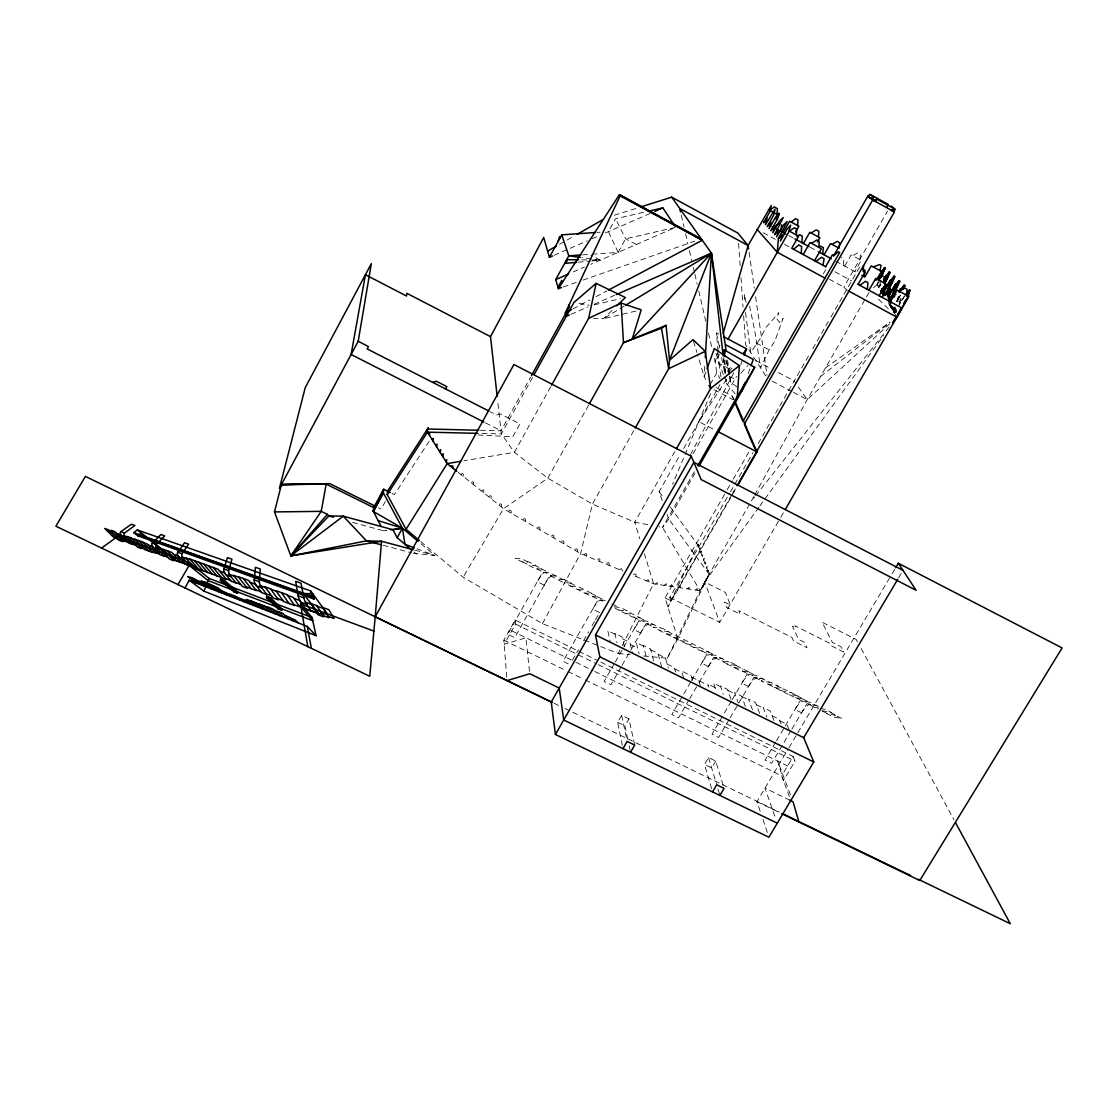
<?xml version="1.0" encoding="UTF-8"?>
<svg xmlns="http://www.w3.org/2000/svg" width="1118" height="1118" viewBox="0 0 1118 1118"><rect width="100%" height="100%" fill="white"/><g stroke="black" fill="none" stroke-linecap="round" stroke-linejoin="round"><path stroke-width="0.75" stroke-dasharray="5 3.75" d="M704.773 366.173L704.158 376.612L707.414 382.538M859.966 259.669L860.567 254.177L857.939 252.738L852.713 255.715M843.126 265.19L844.034 258.971L841.169 257.406M649.334 582.045L648.174 579.683L646.246 580.759M900.423 298.506L898.732 305.186L901.192 299.205L900.423 298.506L897.53 301.972M577.503 551.747L577.349 549.385L576.259 548.756L574.177 549.804M718.441 350.186L715.129 361.883L716.806 372.853L720.034 378.722M718.916 348.509L719.866 345.169M525.642 521.519L525.516 519.185L524.44 518.556L522.413 519.632M873.521 287.731L877.085 284.643L878.552 281.638L877.085 284.643L879.014 286.474L880.844 280.269L877.337 284.88L879.111 287.815M563.947 543.837L563.849 541.419L562.731 540.763L560.621 541.909M636.044 576.539L635.988 574.345L634.926 573.897L632.858 575.225L653.597 583.806L700.106 590.751L709.525 573.827L708.281 575.994M896.72 301.259L899.263 293.671M473.501 484.625L473.641 482.305L472.858 481.676L471.139 482.752M511.178 513.092L511.136 510.8L510.074 510.185L508.117 511.303M586.712 556.079L586.67 553.969L585.636 553.536L583.68 554.835M501.269 506.817L501.437 504.386L500.598 503.715L498.796 504.847M463.118 476.338L463.285 474.046L462.517 473.431L460.84 474.521M539.854 529.806L539.84 527.43L538.722 526.788L536.71 527.976M748.194 373.566L750.457 367.277M705.863 371.931L704.158 376.612L697.394 354.085M693.132 453.642L736.538 376.277M740.647 364.971L743.582 356.908M491.026 498.628L491.221 496.238L490.397 495.581L488.636 496.727M483.731 492.8L483.954 490.439L483.144 489.782L481.411 490.956M657.538 584.393L657.118 582.534L655.483 584.099M710.601 393.606L672.603 484.234M879.014 286.474L880.201 283.623M697.506 590.36L697.185 588.557L695.62 590.08M553.815 537.94L553.913 535.634L552.823 535.005L550.922 536.249M672.072 586.573L671.708 584.644L670.045 586.265M680.499 587.816L680.149 585.916L678.5 587.523M688.981 589.088L689.317 587.285L687.011 588.795M609.086 565.359L609.212 563.025L608.08 562.55L606.012 564.087M708.211 571.871L708.602 570.208L707.862 570.935M706.8 568.168L707.177 566.519L706.436 567.245M702.342 556.568L702.747 554.849L701.978 555.618M896.86 301.315L900.172 293.95M745.524 312.509L750.695 352.547L760.813 337.692L765.481 328.021L778.897 312.649L776.717 318.686L779.539 322.431L783.131 318.337L774.844 341.172L769.156 349.836L760.589 367.892L754.678 330.411L749.549 306.08M700.972 553.005L701.447 551.146L700.609 552.054M703.767 560.272L704.256 558.343L703.39 559.293M698.233 545.85L698.68 544.117L697.898 544.969M699.644 549.511L700.12 547.68L699.281 548.589M666.048 585.664L666.482 583.68L664.008 585.371M670.311 507.097L697.87 544.899L667.879 606.892L736.231 488.035M643.577 655.959L667.236 658.278L700.106 590.751L662.513 527.458L659.243 526.83M667.236 658.278L677.815 638.867L709.175 574.372L697.87 544.899M705.262 564.171L705.779 562.214L704.899 563.22M599.709 561.474L599.933 559.182L598.815 558.707L596.858 560.286M420.661 541.545L463.145 577.195L542.412 623.634L618.226 653.471L621.37 647.28M622.153 645.729L653.597 583.806L644.415 553.829M896.999 301.245L900.158 295.068M877.085 284.643L878.594 281.736L877.085 284.643L878.888 287.606M690.589 454.537L734.344 371.805M900.214 295.278L896.999 301.287L900.437 295.487M385.305 501.535L381.196 509.067L378.583 507.768M542.412 623.634L580.619 553.564L592.4 504.078L634.381 429.55M643.479 212.35L615.529 218.765L608.43 231.622L618.156 252.388L591.184 254.261M480.502 430.276L501.004 430.779L530.589 377.185M532.545 377.423L501.353 433.91L477.302 433.337M753.825 496.56L751.338 501.102L754.566 497.007M754.664 495.036L807.196 399.643L869.958 290.834M618.156 252.388L625.661 238.819L675.719 227.303L590.737 264.323M550.685 386.814L514.392 452.301L463.998 460.784M588.627 405.121L547.834 478.183L503.547 508.648L463.145 577.195M506.747 677.159L503.841 640.195L515.174 620.043L597.948 660.682M515.174 620.043L515.552 624.082L504.162 644.331L525.879 637.763L529.75 673.735M719.391 354.378L715.129 361.883L714.346 358.487M710.209 384.466L716.806 372.853M674.839 451.56L634.717 522.19L639.817 538.848M662.247 500.612L659.089 491.682L680.261 454.453M683.643 448.5L719.964 384.62M727.413 371.525L732.332 364.929M572.472 660.193L578.439 649.712M583.554 640.726L588.669 631.74M592.079 625.745L594.636 621.259M595.489 619.763L599.765 612.273M694.32 471.712L662.513 527.458L668.788 519.073L696.332 470.804M823.281 273.966L826.705 267.985M704.438 582.995L702.132 587.09M706.031 580.13L704.997 581.933M707.708 577.112L706.632 578.984M701.545 588.208L700.483 590.066M614.369 663.533L604.125 681.421L610.945 684.747L621.189 666.887M615.235 662.052L622.922 648.636M623.774 647.14L639.147 620.322L647.029 621.189L660.417 628.009M844.733 266.07L851.161 254.862L861.251 260.368L854.809 271.562M622.041 665.392L645.966 623.718L653.932 624.627M677.815 638.867L665.084 597.892L726.323 491.277M727.175 489.768L732.36 480.768M733.212 479.259L749.605 450.736M846.536 289.869L843.866 287.102L887.538 211.078M731.801 494.771L670.856 600.771L669.78 597.403L729.565 493.373M730.431 491.864L752.959 452.678M758.158 443.636L778.953 407.455M779.819 405.946L809.278 354.685M812.744 348.662L830.073 318.504M830.94 316.995L861.251 264.281M732.667 493.262L736.161 487.21M622.321 745.343L617.611 722.312L621.65 715.324L628.959 718.874L634.689 745.077M749.605 504.092L704.661 581.989L719.74 622.391L779.945 518.654M702.537 586.349L703.418 584.84M703.697 584.267L704.578 582.757M705.36 581.262L706.157 579.893M707.009 578.285L707.834 576.874M700.874 589.354L701.685 587.97M627.715 739.068L624.92 725.861L628.959 718.874M880.998 284L879.377 286.823L881.096 284.084M904.029 296.536L898.914 305.354L906.055 293.908M780.825 517.159L784.319 511.136M690.686 682.078L671.82 714.528L678.542 717.812L688.828 700.134M691.539 680.596L706.967 654.044L715.744 655.372L728.88 662.08M689.694 698.652L698.261 683.923M699.113 682.441L713.689 657.398L722.563 658.768M731.354 701.112L711.998 734.177L718.65 737.433L729.215 719.419M732.234 699.602L747.201 674.056L756.509 675.649L769.505 682.287M730.096 717.91L738.02 704.396M738.9 702.901L753.867 677.368L763.259 679.017M711.579 788.665L704.522 764.516L708.574 757.599L715.744 761.092L724.087 788.358M715.744 761.092L711.691 767.996L704.522 764.516M775.626 742.226L765.033 760.114L771.616 763.342L791.041 730.571M776.507 740.731L784.445 727.315M785.325 725.82L800.32 700.469L810.312 702.425L819.131 706.967M791.921 729.076L806.916 703.753L816.992 705.751M760.212 811.375L756.942 801.676L788.064 749.2M788.959 747.69L796.952 734.205M797.847 732.695L891.214 575.267M892.108 573.758L894.763 569.258M898.592 577.88L901.248 573.394M789.406 796.519L781.678 775.864L793.165 756.537L599.5 661.451M793.165 756.537L794.996 761.162L783.452 780.602L777.779 761.106L791.209 796.855M429.144 441.303L394.388 494.561L391.621 493.192M726.504 379.435L698.89 421.696L715.702 430.444M758.842 507.334L704.661 581.989L725.372 592.428L730.403 605.104L724.436 602.113L726.476 607.326L740.172 614.201L738.76 610.721L791.879 637.428L793.528 641.019L807.028 647.797L804.457 642.333L798.587 639.384L792.424 626.206L795.96 627.981L794.884 625.703L829.444 643.13L830.618 645.463L843.685 652.032L840.918 646.707L832.365 642.389L822.093 622.223L856.304 639.552L857.925 642.543M759.877 505.923L883.597 335.498M728.908 372.084L734.079 365.237M755.642 495.651L889.341 326.736M740.968 373.23L747.69 365.684M619.4 569.635L621.356 568.559L622.53 570.935L580.619 553.564L503.547 508.648L457.961 472.215M611.993 310.469L603.454 318.714L593.588 318.42M793.473 392.376L807.196 399.643L890.473 323.088M820.556 376.459L890.068 322.487M825.447 367.976L889.886 322.18M624.151 306.136L603.454 318.714L637.889 310.608M559.489 244.367L574.317 235.912M572.989 308.889L589.913 299.904M596.076 296.633L606.85 290.918M554.137 255.281L587.313 240.831M592.051 238.763L599.5 235.521M605.453 232.921L650.075 213.482M573.241 271.953L584.379 267.104M570.893 314.34L587.9 306.933M594.161 304.208L614.774 295.236M563.276 286.935L576.413 282.351M582.995 280.073L694.739 241.167M614.285 215.243L637.26 208.018M594.273 304.823L620.49 298.674M352.603 522.399L383.39 530.743L386.856 530.281M383.39 530.743L386.576 530.407M578.216 262.185L590.094 261.095M591.799 260.941L600.282 260.173L590.849 255.1M582.604 254.862L589.507 254.387M596.9 232.418L600.198 232.195M581.821 259.865L590.22 260.005M591.897 260.033L600.282 260.173L582.059 257.657M556.205 575.994L549.539 575.77L514.671 637.665L507.726 634.269L542.565 572.304L549.148 572.486L562.885 579.487M478.127 434.958L512.799 436.775L519.912 423.918L500.543 414.023L496.56 414.96L490.369 411.801M570.585 586.139L577.964 586.531L591.995 593.518L584.434 593.015L564.045 582.702M577.517 589.577L584.98 590.024M413.227 553.256L434.93 555.52L419.334 542.412M605.313 600.436L597.99 599.863L563.039 661.325L569.914 664.679M614.229 606.92L620.364 607.465L627.338 610.931L618.617 610.121L632.313 616.926L640.097 617.737L626.22 610.833M625.465 613.53L633.165 614.285M618.226 653.471L630.063 654.631M666.384 633.878L674.629 634.912M673.176 637.246L681.505 638.336M679.954 640.614L688.367 641.76M686.718 643.982L695.228 645.17M693.481 647.336L702.076 648.58M733.827 667.404L742.953 668.913M579.054 303.397L589.298 305.27M774.159 687.36L784.375 689.247L797.833 695.941L787.421 693.957L768.038 684.146M780.797 690.658L791.111 692.587M647.797 524.663L634.717 522.19L592.4 504.078L547.834 478.183L514.392 452.301L501.353 433.91L497.566 399.964M818.809 708.099L814.03 707.135L817.985 709.091M820.402 708.421L825.168 709.371L831.848 712.697L820.612 710.405M383.167 545.291L411.564 552.809M414.918 550.168L434.93 555.52L414.429 547.862M554.053 703.222L558.721 705.486M564.967 708.491L779.288 812.087M617.611 722.312L624.92 725.861M756.942 801.676L780.434 813.052M789.923 800.222L764.991 788.106L775.612 818.39M511.751 630.845L574.386 661.507M575.952 662.275L593.155 670.702M594.72 671.471L791.139 767.647M503.841 640.195L566.477 670.786M568.042 671.541L583.694 679.185M585.259 679.954L781.678 775.864M515.552 624.082L596.732 663.91M598.298 664.679L794.996 761.162M674.741 668.871L681.98 672.449M691.553 677.117L708.309 685.404M779.805 720.803L786.89 724.296L789.448 730.655M599.583 612.58L592.694 609.17A15.931 3.41 -63.8 0 1 600.534 600.059L605.285 602.42M643.521 646.204L636.296 642.64L639.105 653.918M650.732 649.81L657.943 653.373L661.87 667.698M658.209 654.379L665.42 657.943L668.368 668.396M741.779 696.486L748.864 699.98M615.11 634.325L607.815 630.72L610.316 642.263M720.733 686.759L713.605 683.238L716.596 692.21M727.888 690.365L735.001 693.887M756.411 704.773L763.482 708.267M622.6 638.853L629.881 642.459L632.481 653.191M630.37 644.485L637.651 648.091M715.073 687.626L707.89 684.076L708.868 687.095M772.105 715.744L779.19 719.251L781.063 723.975M667.125 664.022L674.378 667.614L675.649 671.988M527.906 561.921L520.806 558.385L515.132 558.413L522.148 561.893L528.87 561.921L535.969 565.456L528.618 565.373L535.592 568.838L542.076 568.964L535.005 565.442M570.292 583.009L577.307 586.503M591.338 593.476L598.326 596.956L591.743 596.481L584.84 593.043M611.895 603.874L618.855 607.34M667.739 631.488L708.91 651.976L700.217 650.69L659.592 630.496L668.941 631.642L662.038 628.204L653.191 627.156L660.011 630.538M736.161 665.531L749.731 672.281L740.521 670.73L727.119 664.078L737.503 665.755L730.683 662.359L720.872 660.808L727.58 664.148M776.758 685.725L783.48 689.079M796.924 695.759L803.618 699.099L794.605 697.352L787.966 694.054M830.339 712.39L836.991 715.702L826.663 713.563L833.217 716.834L842.147 718.692L835.509 715.394M541.545 568.964L548.603 572.472M597.739 596.914L604.712 600.38M639.454 617.667L646.372 621.119M708.197 651.864L715.017 655.26M748.976 672.156L755.74 675.524M802.808 698.946L809.488 702.272M522.553 561.893L529.555 565.387M536.724 568.866L543.711 572.332M550.363 575.798L557.337 579.264M592.358 596.523L599.262 599.961M633.668 617.066L640.516 620.476M646.973 623.83L653.792 627.226M701.741 650.914L708.491 654.282M714.807 657.566L721.529 660.906M742.114 670.996L748.822 674.336M755.041 677.578L761.721 680.89M795.443 697.52L802.067 700.804M808.188 704.005L814.784 707.289M614.872 608.108L618.995 610.149M822.359 711.146L827.627 713.759M665.084 597.892L670.856 600.771M669.78 597.403L719.74 622.391M485.547 422.911L501.004 430.779M716.051 387.541L732.122 395.982L734.652 400.524M714.025 389.693L733.184 399.755M729.425 376.375L735.365 379.505M772.133 381.098L791.949 391.579M718.063 353.134L718.86 363.266L729.048 368.633M717.938 351.443L716.47 332.885L718.846 334.142M755.908 360.625L769.38 367.766M778.324 372.504L794.199 380.917L795.681 383.055M756.215 342.96L769.156 349.836M636.268 244.493L625.661 238.819L615.529 218.765M763.231 232.754L775.431 239.392M784.584 244.381L789.154 246.868M834.894 271.758L851.664 280.884M829.36 279.221L843.866 287.102M788.847 235.591L793.403 238.078M810.131 247.204L818.11 251.55M835.663 261.123L857.24 272.89M729.635 377.018L730.683 382.104L736.944 386.968M413.995 551.957L416.567 554.137M878.524 299.219L889.537 310.007M735.113 393.774L726.323 383.348L725.233 380.19M709.175 574.372L668.788 519.073L667.139 514.406M659.089 491.682L664.19 498.684M798.42 387.01L807.196 399.643M765.816 375.983L745.664 344.749L743.624 315.542M889.676 305.354L895.979 315.709M888.88 303.97L894.218 312.788M888.377 302.559L894.33 312.802L889.383 304.18M861.167 648.524L953.975 819.787M890.501 305.34L894.484 312.747M889.816 303.97L894.526 312.788M890.669 304.823L894.554 312.551M890.836 304.976L894.624 312.621M891.968 306.108L894.777 312.439M892.136 306.262L894.847 312.509M732.122 395.982L733.478 399.168M773.935 720.467L770.288 711.076L763.231 707.582L766.878 717.127M892.681 306.332L895.085 312.537L893.422 308.009M759.653 713.41L755.558 702.481L748.487 698.988L752.498 709.874M745.385 706.464L741.625 696.067L734.526 692.559L738.201 702.929M731.004 699.337L727.566 689.415L720.453 685.907L723.29 694.264M715.995 353.316L724.688 378.611M762.937 819.452L767.828 833.986M698.764 680.68L700.72 686.871M692.517 680.247L691.106 675.691L681.547 670.968L683.797 678.514M693.523 341.214L696.919 352.477M708.574 757.599L716.694 784.78M717.966 788.987L719.894 795.443M894.079 307.646L895.476 312.425M894.232 307.799L895.56 312.495M653.695 660.906L650.508 648.971L643.311 645.407L646.372 657.286M624.389 646.497L622.153 636.953L614.886 633.347L617.01 642.766M681.281 215.187L683.992 226.968M685.544 233.704L687.877 243.808M689.443 250.544L691.762 260.648M693.328 267.384L694.488 272.429M694.879 274.12L697.213 284.224M698.764 290.959L705.751 321.257M708.491 333.094L711.607 346.636M629.127 745.664L630.524 752.274M746.027 302.237L744.308 294.09L744.867 302.461M726.63 361.198L730.683 382.104M621.65 715.324L627.17 741.43M726.127 360.08L729.271 375.327M716.47 332.885L719.531 347.698M721.571 357.564L724.967 374.027L723.793 358.585M894.777 306.947L895.839 312.062M894.973 307.115L895.923 312.16M718.86 363.266L720.886 376.64M727.538 360.038L730.389 379.016M749.074 252.319L754.329 288.178M755.572 296.717L767.06 375.257M723.388 357.648L725.344 374.782M725.54 376.5L726.323 383.348L726.113 379.994M738.593 243.375L740.158 265.707M740.996 277.739L743.023 306.947M724.855 359.898L725.694 373.3M896.51 309.183L896.65 312.397M564.241 579.543L556.834 579.236L563.779 582.688L571.298 583.051L564.241 579.543M771.406 682.623L761.023 680.764L767.675 684.076L778.17 685.991L771.406 682.623M544.256 585.147L537.297 581.695A16.029 2.991 -63.6 0 1 544.857 572.374L551.845 575.854A16.015 3.033 -63.6 0 0 544.256 585.147M640.67 632.956L633.836 629.574A15.862 3.731 -63.9 0 1 641.872 620.63L648.733 624.04A15.862 3.787 -63.9 0 0 640.67 632.956M708.365 666.538L701.643 663.212A15.75 4.234 -64.1 0 1 710.014 654.505L716.764 657.873A15.75 4.29 -64.2 0 0 708.365 666.538M748.543 686.466L741.863 683.154A15.694 4.542 -64.3 0 1 750.43 674.615L757.124 677.941A15.68 4.584 -64.3 0 0 748.543 686.466M801.578 712.767L794.982 709.497A15.596 4.933 -64.5 0 1 803.786 701.154L810.41 704.438A15.596 4.975 -64.5 0 0 801.578 712.767"/><path stroke-width="1.5" d="M796.449 235.101L796.533 228.911L794.479 227.792L789.252 231.174L727.902 339.355M266.559 597.711L266.587 596.243L270.64 597.767L281.68 608.779L281.764 610.26L277.907 608.779L266.559 597.711L270.64 599.248L281.764 610.26M863.543 265.539L863.25 271.576L864.927 272.485L858.065 284.391M818.488 236.988L818.781 231.3L816.154 229.861L811.179 232.991M801.285 253.493L801.648 246.505L798.755 244.926L793.57 249.3M797.651 225.598L797.972 219.911L795.611 218.611L791.153 222.035M705.29 357.481L711.425 253.129L671.708 197.159L640.53 206.984M801.927 242.732L802.319 236.191L799.649 234.724L797.008 236.667M260.578 585.748A34.756 11.096 27.4 0 1 259.32 581.751L260.242 569.02L255.393 567.329L254.163 580.983A35.944 11.487 27.3 0 0 255.798 584.84L256.301 585.594M697.772 465.675L737.321 396.373L739.403 365.614L714.36 348.564L706.995 368.814M867.386 289.464L867.903 282.602L865.486 281.289L859.868 285.369M781.161 229.707L781.552 224.844M419.334 540.441L406.058 529.289L387.247 494.617L387.527 491.151L428.32 427.705L427.523 429.578M824.958 278.144L777.29 252.263L778.366 238.819L787.156 221.56L783.383 225.109L776.675 236.96L778.394 230.126L774.578 234.682L783.229 217.577L779.442 221.029L772.804 232.754L774.55 226.046L770.917 230.699L777.513 219.03L779.344 213.636L778.799 213.091L775.626 217.102L769.072 228.687L770.833 222.091L767.2 226.647L773.726 215.117L775.012 209.248L765.439 224.732L767.074 218.08L763.636 222.762L770.078 211.358L771.28 205.474L748.082 245.499L723.178 333.471M776.954 214.279L777.429 208.661L774.159 206.872L769.855 210.394M906.53 295.194L907.047 289.31L904.28 287.801L899.445 291.323M381.14 526.41L373.314 511.317L373.678 507.586L383.67 489.237L390.238 492.493M839.241 246.882L839.674 242.746L837.116 241.348L832.141 244.451M822.694 254.052L823.421 247.707L820.458 246.086M888.782 301.105L889.69 294.481L887.049 293.042L881.417 297.095M823.058 265.343L824.078 258.719L821.45 257.294L816.014 261.514M884.31 283.064L885.218 277.376L882.493 275.894L877.7 279.458M358.193 341.269L371.344 263.596L305.242 387.625L279.416 488.37L358.193 341.269L368.451 346.58L367.179 348.942L488.859 411.033M237.575 593.267L237.827 591.995L224.383 580.41L220.735 579.04L220.33 580.284L234.081 591.925L237.575 593.267L224.005 581.667L220.33 580.284M863.893 276.523L865.164 270.5L862.509 269.061M551.523 385.291L588.655 318.281L596.104 283.371L625.409 297.528L616.87 305.759M234.081 591.925L234.361 590.667L220.735 579.04M879.88 270.556L881.082 265.413L879.587 264.589L873.228 266.923M373.314 511.317L383.67 489.237L383.362 492.856L373.314 511.317L374.642 505.825L329.768 483.619L281.457 484.583L274.497 511.918L290.82 555.884L381.559 541.28L413.255 549.735M452.79 468.093L452.818 465.899L450.414 466.192M230.643 576.161A25.365 8.147 27 0 1 229.511 574.386A26.58 8.525 27 0 1 228.631 570.641L231.971 559.196L227.429 557.63L223.67 569.914M888.95 293.866L890.319 289.087L891.074 289.8L889.131 294.048M894.33 296.913L895.28 293.713L895.965 294.355M224.005 581.667L224.383 580.41M883.695 290.904L885.568 284.657L886.155 285.216L883.695 290.904L885.246 294.006M878.636 279.64L881.222 271.297L871.271 265.86L864.843 277.04L861.782 275.363M557.798 242.033L559.629 236.695L560.034 237.938M897.628 286.222L891.27 298.115L895.798 284.559L899.124 280.618L899.752 281.191L891.27 298.115L899.124 280.618M899.766 292.147L900.787 289.115L904.141 285.118L904.909 285.803L903.19 289.534M892.709 281.75L886.364 293.447L890.92 280.129L894.079 276.104L894.777 276.733L886.364 293.447L894.079 276.104M878.776 279.766L881.585 271.632L884.548 267.593L885.19 268.152L880.872 277.39M883.961 282.435L886.253 275.88L889.341 271.87L889.956 272.429L884.757 283.161M698.918 466.276L741.961 390.853L744.798 382.999M751.03 365.698L753.294 359.409L725.652 344.749M744.169 355.286L746.503 348.83L723.905 336.825M898.718 312.537L896.888 317.191L892.793 322.822M307.813 646.651L300.476 603.944L312.062 617.513L316.073 635.709L203.951 591.156L209.08 578.411L190.423 563.248L117.767 536.388L101.556 548.044M429.41 435.237L429.745 432.736L428.585 433.924M879.796 278.438L884.548 267.593M446.361 462.279L446.711 459.694L445.509 460.923M884.464 282.77L889.341 271.87M902.156 289.534L904.141 285.118M436.607 446.725L436.97 444.223L435.81 445.439M432.959 440.911L433.337 438.438L432.191 439.667M901.108 308.121L896.888 317.191L892.569 322.641M906.74 296.004L909.549 289.953L908.403 296.032L896.888 317.191L894.316 319.552M569.341 315.01L566.253 316.366L565.289 312.984L620.113 195.888L619.428 194.658L558.343 288.654L555.744 279.57L568.796 255.826L561.739 234.85L595.251 232.53M901.248 308.247L896.888 317.191L848.059 290.694M880.034 278.648L885.19 268.152M442.784 456.577L443.245 453.754L441.945 455.236M884.687 282.98L889.956 272.429M891.27 298.115L899.752 281.191M440.24 452.51L440.716 449.729L439.43 451.211M886.364 293.447L894.777 276.733M903.33 288.891L904.909 285.803M903.931 303.244L905.524 300.183M185.057 587.97L189.152 580.2L307.296 626.415L316.073 635.709M744.071 353.428L746.503 348.83L743.652 353.204M741.961 390.853L754.664 367.305L724.226 349.85L724.646 356.558M445.551 388.938L446.823 386.604L436.341 381.252L432.722 382.384M497.189 396.541L490.509 336.644L543.725 237.463L549.399 257.35L552.558 255.98M549.399 257.35L561.739 234.85M411.41 549.776L397.197 537.758L402.424 528.213L383.362 492.856L373.426 511.541L402.424 528.213L418.034 541.322M567.064 260.704L566.015 262.604L566.714 259.628L578.467 259.809M557.952 287.284L561.711 280.45L562.326 282.505M531.413 375.676L569.537 306.598L569.048 304.948M534.222 374.376L573.939 302.447L596.104 283.371M589.479 403.598L623.467 342.709L621.147 303.09L588.655 318.281M635.248 428.026L668.662 368.702L669.514 360.234L666.076 325.352L623.467 342.709L661.451 328.231L666.076 325.352M776.13 219.394L778.533 215.145L768.359 209.569M783.243 232.544L789.657 221.224L798.867 226.255L795.653 231.901M676.544 448.556L710.671 388.463L739.403 365.614M803.423 243.542L809.837 232.264L819.843 237.729L817.44 241.963M803.185 254.527L810.019 242.522L821.381 248.713L814.547 260.704M551.23 702.034L691.259 456.2L513.917 364.51L375.201 616.773L369.751 676.264L55.9 526.215L85.373 476.408L551.23 702.034L555.436 734.484L768.918 837.228L813.778 761.959L803.688 737.684L595.489 634.94L693.873 462.377L903.023 570.404M824.078 254.806L830.506 243.556L839.087 248.252M555.436 734.484L599.835 656.811L595.489 634.94M825.587 266.713L832.435 254.75L833.958 255.575L838.304 251.746L839.646 252.472L742.911 421.5M833.553 256.022L867.778 196.181L875.296 201.394L876.666 199.004L893.841 208.521L892.471 210.911M867.778 196.181L872.697 199.94L744.336 424.113L752.386 443.147M886.965 206.816L888.307 204.468L871.327 195.049M890.892 209.807L893.883 211.582L895.252 209.206L891.102 206.103M737.028 485.687L894.414 211.987L891.13 209.499M737.95 485.03L756.984 451.938L735.337 402.075M868.91 290.289L875.757 278.396L885.959 283.972L879.097 295.837M876.023 280.311L881.585 271.632M881.124 277.627L883.136 273.044M883.444 279.766L885.889 275.545L883.681 279.989M884.953 283.329L887.846 277.334M884.045 291.239L890.627 279.863L884.045 291.239L885.554 294.3M623.005 748.641L627.17 741.43L634.689 745.077L630.524 752.274M890.277 301.93L897.153 290.065L908.906 296.494L785.185 509.64M898.746 291.686L900.423 288.779L899.012 291.938M177.972 584.574L190.423 563.248M712.515 791.879L716.694 784.78L724.087 788.358L719.894 795.443M895.658 567.762L898.327 563.262L1062.1 647.937L919.779 880.537L781.831 813.722M803.688 737.684L897.698 579.376M737.321 396.373L754.664 367.305M182.472 557.169A19.397 6.247 26.4 0 1 181.954 553.745L188.649 544.173L184.568 542.747L177.287 553.144A20.473 6.61 26.4 0 0 178.293 556.079L179.467 557.616L183.883 559.238A18.07 5.828 26.4 0 1 182.388 557.155M406.058 529.289L447.186 463.607L460.63 461.343M387.247 494.617L427.467 432.149L427.537 429.005L478.797 430.248M552.488 702.467L375.201 616.773L381.559 541.28L366.466 540.86L290.82 555.884L321.215 511.359L326.176 484.108L281.457 484.583L326.023 484.024L373.678 507.586M890.766 303.132L886.7 293.768L890.319 289.087M882.871 288.123L885.568 284.657M895.28 293.713L891.577 298.394L888.81 295.767L891.116 301.888M156.618 547.708A16.812 5.436 26.1 0 1 156.31 544.48L164.709 535.857L160.852 534.516L151.81 543.893A17.678 5.716 26.1 0 0 152.719 546.702L153.907 548.211L158.057 549.749A15.834 5.115 26.1 0 1 156.534 547.694M414.429 547.862L404.968 544.326L402.424 528.213L392.949 529.722L343.282 516.167L290.82 555.884L327.392 514.392L328.846 515.943L333.513 517.215M906.055 293.908L909.549 289.953M565.862 262.115L564.632 263.415L576.511 262.339M290.82 555.884L328.846 515.943L343.282 516.167L366.466 540.86L381.504 544.843M120.828 531.637L120.255 532.434A14.939 4.835 25.8 0 0 121.303 535.48L126.082 537.982A13.737 4.444 25.8 0 1 124.531 535.983A14.38 4.654 25.8 0 1 124.573 532.993L134.887 525.516L131.323 524.272L120.828 531.637L124.615 533.006M137.863 535.801L141.245 533.006L175.652 560.398L189.152 565.428L208.186 580.661L312.761 620.686L301.035 607.158L319.147 613.922L327.406 613.894L310.622 590.891L137.276 529.918L133.741 532.657L137.863 535.801L314.046 599.08L312.663 593.686L303.132 593.518L319.147 613.922M773.558 227.261L779.078 223.488M811.556 243.347L816.783 239.979L819.061 241.222L819.131 247.483M625.633 305.228L711.425 253.129L726.239 351.415M547.624 251.117L556.526 246.058M577.279 234.235L602.49 219.869M565.289 312.984L571.452 309.714M608.388 290.107L702.3 240.258L619.428 194.658L701.321 238.875M709.05 385.5L710.671 388.463L705.22 351.345L668.662 368.702L661.451 328.231M654.882 211.386L662.876 207.906L674.797 225.92M555.744 279.57L568.475 274.036M616.353 294.537L711.425 253.129L723.192 355.929M558.343 288.654L561.627 287.508M507.013 680.624L529.75 673.735L559.196 688.045L563.724 719.992L777.29 823.183M648.37 211.232L662.876 207.906M390.308 529.82L402.424 528.213L378.15 520.639M580.871 254.988L568.796 255.826L580.396 257.433M274.497 511.918L321.215 511.359L327.392 514.392M477.302 433.337L427.467 432.149L447.186 463.607L456.815 471.307M621.147 303.09L641.173 309.84L632.285 338.838L711.425 253.129L669.514 360.234L693.048 339.606L705.22 351.345M133.741 532.657L311.95 596.285L314.046 599.08M139.009 534.851L313.571 597.25M152.244 543.013L156.352 544.494M177.608 552.18L181.996 553.773M223.754 568.88L228.673 570.655M254.093 579.865L259.362 581.765M298.073 595.782L303.886 597.878L300.98 583.149L295.683 581.318L298.199 596.369A58.429 18.489 28 0 0 300.504 601.54M163.689 549.79L159.441 548.239L169.531 559.154L173.709 560.733L163.2 549.259L171.851 552.418L180.934 562.494L172.41 559.307M190.2 559.475L185.658 557.812L195.329 568.824L199.801 570.487L189.739 558.944L218.122 569.3L226.465 579.473L198.557 569.062M238.581 577.154L233.494 575.281L242.285 586.391L247.274 588.264L238.162 576.609L248.545 580.396L256.343 590.625L246.156 586.824M131.295 538.219L135.236 539.659M143.258 542.593L147.324 544.075L155.891 553.144L151.866 551.649M270.766 589.2L276.314 591.226M287.606 595.349L293.349 597.459L299.582 606.767L293.95 604.656M317.135 606.18L323.256 608.416M127.745 537.157L123.888 535.746L132.357 544.354L128.57 542.943L120.548 534.837L116.761 533.454M160.153 549.008L155.947 547.471L164.066 556.191L159.958 554.668L152.258 546.45L148.149 544.955M186.343 558.595L181.857 556.96L189.655 565.736L185.267 564.101L177.874 555.842L173.486 554.235M234.109 576.077L229.078 574.233L236.191 583.107L231.3 581.276L224.522 572.919L219.617 571.13M265.567 587.579L260.173 585.608L266.769 594.51L261.514 592.554L255.225 584.169L249.957 582.24M311.293 604.307L305.326 602.127L311.07 611.043L305.298 608.891L299.764 600.478L293.95 598.354M109.047 530.463L112.764 531.819M225.99 574.722L230.937 576.539M256.581 585.972L261.892 587.928M300.952 602.295L306.821 604.447L305.535 602.197A61.015 19.272 28 0 1 303.858 597.864M300.476 603.944L373.887 631.083M327.993 616.27L334.086 618.534L328.888 609.701L322.655 607.423L328.846 617.681L322.836 615.445M124.028 540.763L127.787 542.16M155.136 552.348L159.203 553.871M180.222 561.683L184.554 563.304M225.808 578.663L230.643 580.466M255.715 589.815L260.913 591.743M299.037 605.942L304.753 608.08M131.854 543.851L135.669 545.277M163.591 555.674L167.742 557.225M189.194 565.219L193.624 566.868M235.772 582.59L240.733 584.434M266.377 593.993L271.688 595.964M310.734 610.526L316.59 612.706M117.432 538.792L113.798 537.437L104.715 528.465L108.39 529.806L118.871 540.232L122.547 541.601L111.255 530.309L115 531.679L124.811 541.545L121.107 540.162M140.043 547.233L143.942 548.686M277.446 598.493L282.882 600.534M209.08 578.411L312.062 617.513M205.069 582.492L201.128 580.969L211.344 588.879M209.08 584.043L213.091 585.594L222.901 593.406M213.831 586.181L217.87 587.747L226.828 594.944M264.072 605.886L268.599 607.647M191.471 577.95L187.698 576.497L196.419 583.051M251.243 601.177L246.896 599.486L253.884 605.523M255.673 602.909L260.103 604.628M195.999 579.976L199.829 581.458L207.571 587.397M273.868 610.065L278.48 611.853M201.352 582.632L205.209 584.127M222.091 591.129L226.115 592.694L230.783 596.481M249.552 601.777L245.289 600.128L249.705 603.888M285.104 615.571L289.758 617.388L293.335 620.951M226.94 593.365L230.993 594.944M236.387 597.026L246.086 600.799M290.484 618.1L295.166 619.931L297.947 622.754M782.418 813.597L910.513 875.506M918.311 879.279L1010.323 923.747L955.638 822.862M789.923 800.222L793.039 801.732L798.937 822.01M599.835 656.811L813.778 761.959M484.01 422.129L351.108 354.504L365.418 274.735L406.547 296.032L406.756 293.251L490.509 336.644M718.762 432.037L756.984 451.938L753.057 444.726M620.113 195.888L702.3 240.258M671.708 197.159L737.88 233.061L748.082 245.499L748.585 248.909M748.082 245.499L679.716 208.451L680.499 211.819M825.741 266.769L791.74 248.308L798.573 236.275L788.959 230.881L790.719 225.165L787.198 229.05L780.406 241.027L782.362 234.347L778.366 238.819M857.758 284.196L901.541 307.855M772.133 226.479L785.814 233.941M794.926 238.903L809.139 246.659M818.879 251.969L831.401 258.803M875.604 200.779L871.383 198.249L876.372 200.947M872.697 199.94L894.414 211.987L891.549 210.268M875.296 201.394L872.236 199.591L873.605 197.215L869.678 194.252L868.337 196.614L875.296 201.394L871.299 198.403M871.467 198.291L875.953 200.947M871.411 198.263L875.729 200.835M891.116 209.681L893.883 211.582M189.152 580.2L203.951 591.156M200.108 584.49L190.703 577.377L194.518 578.844L203.811 585.944M137.276 529.918L175.652 560.398M215.159 590.374L204.468 582.017L208.465 583.554L219.016 591.883M234.78 598.046L230.028 594.161L235.493 596.271L240.146 600.142M240.538 598.633L244.227 601.75M258.09 607.172L250.725 600.715L255.128 602.42L262.353 608.835M266.643 610.512L259.348 603.944L263.834 605.676L270.989 612.217M275.377 613.922L268.041 607.13L272.638 608.905L279.793 615.655M881.683 289.003L886.7 293.768M284.265 617.402L278.116 611.504L282.784 613.321L288.779 619.162M266.587 596.243L277.851 607.326L277.907 608.779M138.674 540.539L148.736 551.048M167.504 550.839L176.658 560.887M757.138 229.442L777.29 252.263M194.336 560.621L203.085 570.753M198.976 562.312L207.655 572.458M203.686 564.031L212.28 574.177M208.437 565.764L216.948 575.924M213.245 567.525L221.685 577.699M243.319 578.481L251.215 588.711M225.696 574.345L225.165 573.604A27.698 8.888 26.9 0 1 223.67 569.914M281.498 592.68L289.017 603.482M898.327 563.262L916.089 590.29L701.154 479.566L691.259 456.2M880.691 290.554L883.388 294.998M880.886 290.75L883.555 295.166M881.557 290.862L884.114 295.25M881.878 291.155L884.38 295.501M881.725 289.045L884.883 294.928M881.976 289.282L885.107 295.152M392.949 529.722L397.197 537.758M888.461 298.199L890.571 302.95M734.819 402.354L742.24 419.907M888.489 295.459L890.878 301.664M310.622 590.891L311.95 596.285M724.226 349.85L724.911 353.092M307.296 626.415L311.391 648.356M270.64 597.767L270.64 599.248M261.612 587.551A33.023 10.551 27.4 0 1 260.508 585.734M909.996 290.359L907.173 296.186L909.996 290.359M895.462 284.252L889.635 294.327L895.462 284.252M142.699 542.006L134.677 539.086L144.795 549.567L152.705 552.53L142.699 542.006M287.186 594.748L275.894 590.625L283.525 601.442L294.565 605.565L287.186 594.748M130.918 537.828L127.005 536.402L137.542 547.191L141.399 548.631L130.918 537.828M270.472 588.795L264.994 586.796L273.127 597.934L278.48 599.947L270.472 588.795M316.855 605.732L310.79 603.51L317.833 614.662L323.731 616.884L316.855 605.732"/></g></svg>
